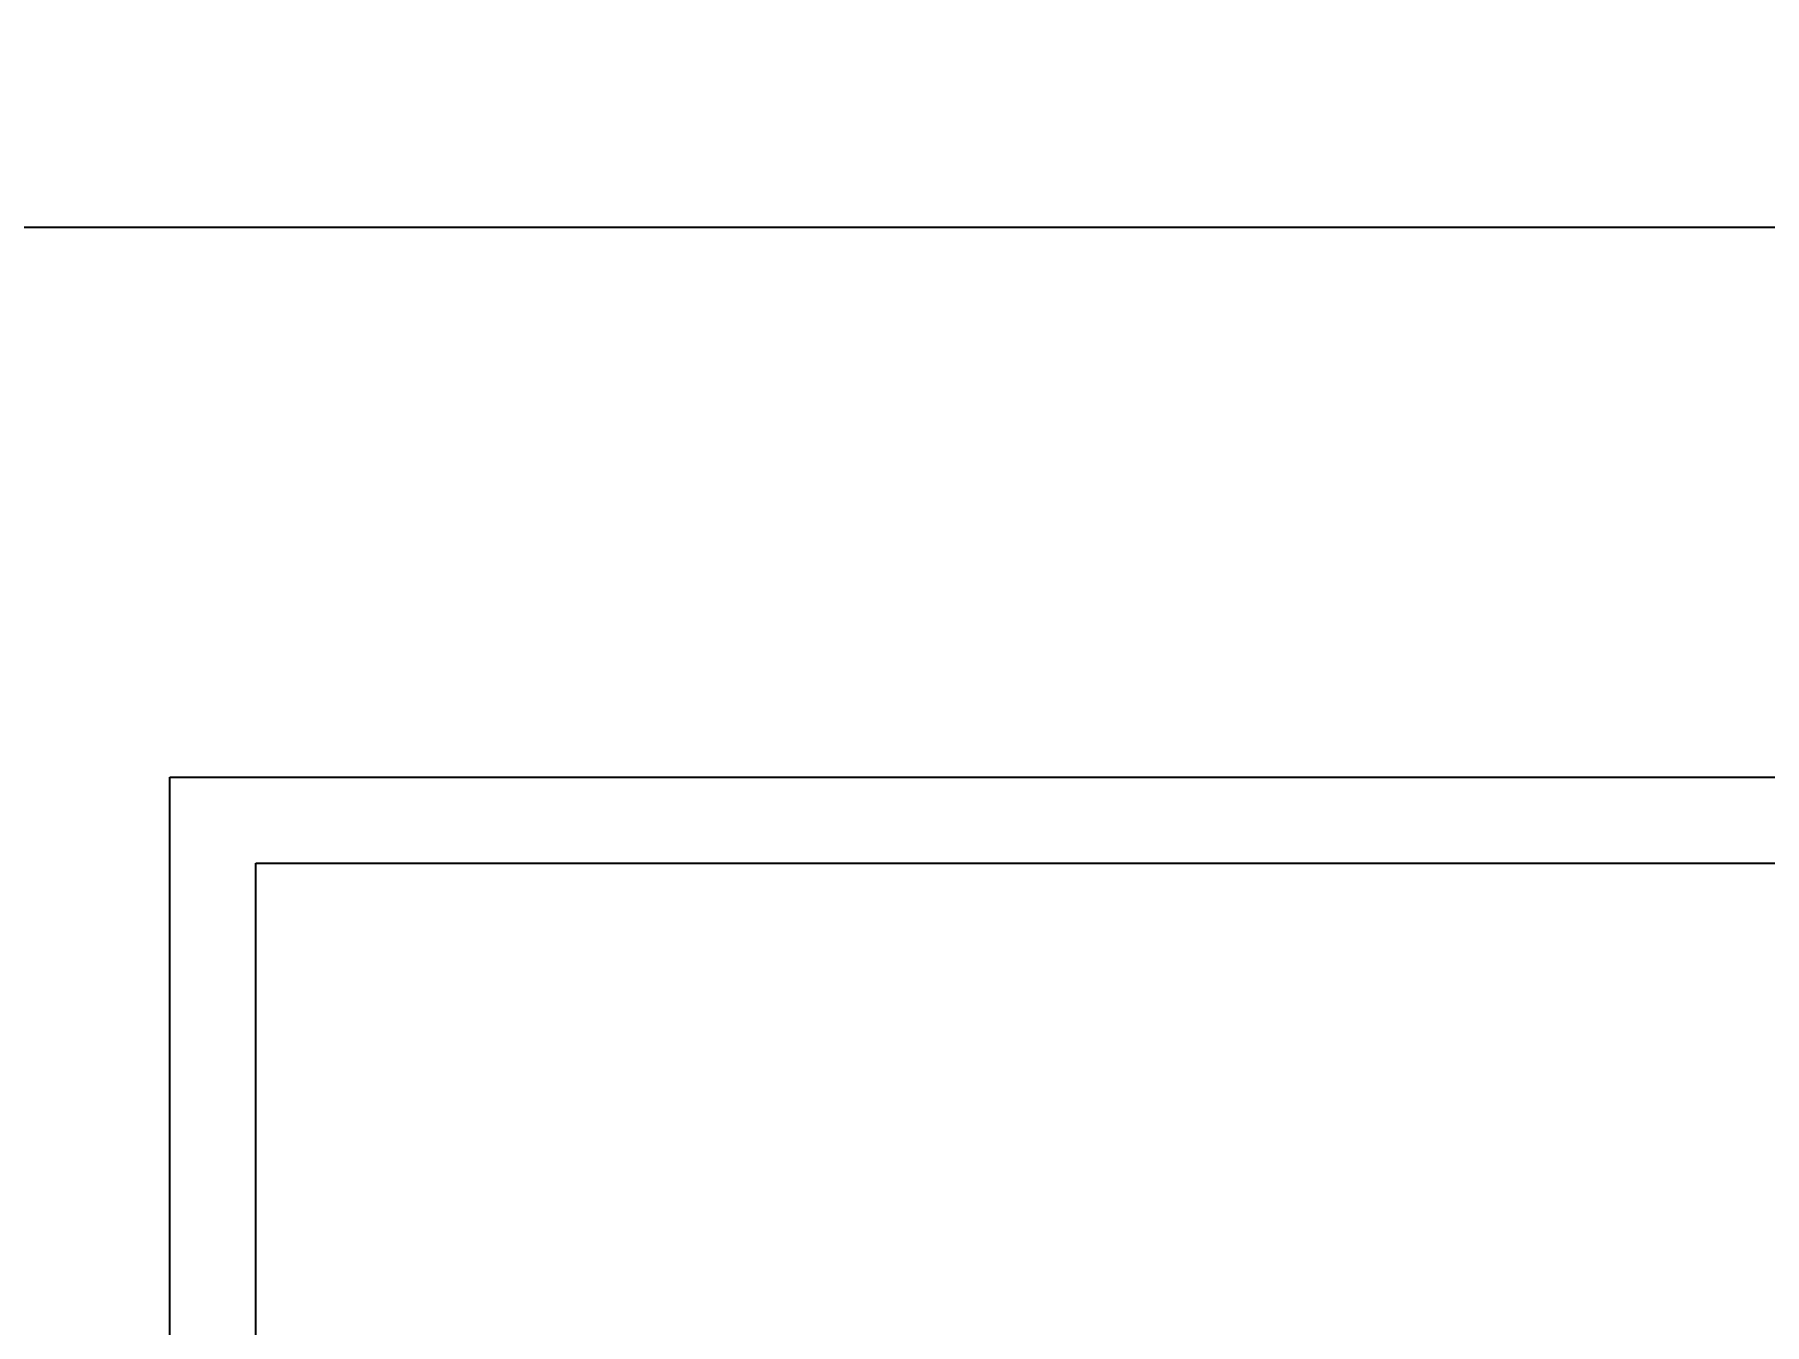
# Model space of a CAD drawing. Header units: metres. Extents: x 529751 to 530172, y 2673807 to 2674119.
# Drawn here: x 529980.486 to 529983.004, y 2673956.356 to 2673958.233 of the extents above; entities that cross this region are included whole.
import ezdxf

# ---------------------------------------------------------------- set-up
doc = ezdxf.new("R2010")
doc.units = ezdxf.units.M
doc.layers.add('IDT', color=7, linetype='Continuous')
doc.layers.add('MMS Block Numbering', color=7, linetype='Continuous')
doc.styles.add('Adani Regular', font='Adani Regular.ttf')
doc.linetypes.add('FOUNDATION LAYOUT$0$FENCELINE1', pattern='A,6.35,-2.54,[133,ltypeshp.shx,S=2.54,R=0,X=-2.54,Y=0],-2.54,25.4', length=36.83)

# ---------------------------------------------------------------- blocks, each defined once
blk = doc.blocks.new('IDT')
at = {"layer": 'IDT', "color": 0}
for p, q in [((19.5525, 16.8104), (19.5525, 7.0104)), ((19.4275, 16.6854), (19.4275, 7.1354)), ((19.4275, 7.1354), (12.7275, 7.1354)), ((19.5525, 7.0104), (12.6025, 7.0104))]:
    blk.add_line(p, q, dxfattribs=at)
at = {"layer": 'IDT', "color": 7, "linetype": 'FOUNDATION LAYOUT$0$FENCELINE1', "ltscale": 0.01}
blk.add_lwpolyline([(19.9107, 22.4854), (11.801, 22.4854), (11.801, 6.2104), (19.7314, 6.2104), (25.552, 6.2104), (25.552, 9.0601)], dxfattribs=at)

msp = doc.modelspace()

# ---------------------------------------------------------------- block references
at = {"layer": 'IDT', "color": 8, "rotation": 180}
msp.add_blockref('IDT', (530000.2353, 2673964.163), dxfattribs=at)

# ---------------------------------------------------------------- texts
at = {"layer": 'MMS Block Numbering', "insert": (529995.8648, 2673962.7763), "char_height": 7.5, "attachment_point": 5, "style": 'Adani Regular'}
msp.add_mtext_dynamic_manual_height_columns('A16d-\\PBL-22', width=41.53538, gutter_width=1, heights=[0], dxfattribs=at)

doc.saveas('drawing.dxf')
